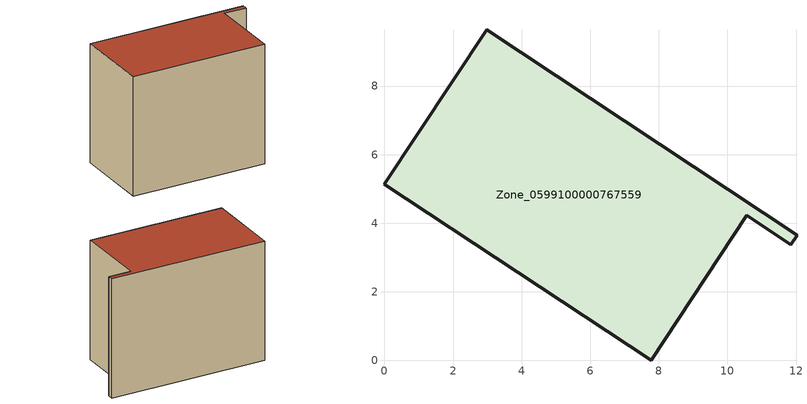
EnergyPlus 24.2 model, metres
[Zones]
Zone_0599100000767559
 floor ground (C_G): 0,5.14 2.98,9.65 12.03,3.66 11.84,3.38 10.56,4.23 7.77,0 z1.65
 wall outside (C_F): 2.98,9.65 0,5.14 7.77,0 10.56,4.23 11.84,3.38 12.03,3.66 2.98,9.65 z1.65:9.8
 roof outside (C_R): 12.03,3.66 2.98,9.65 0,5.14 7.77,0 10.56,4.23 11.84,3.38 z9.8
[BUILDING]
Pand.0599100000767559: North Axis=0; Terrain=City; Loads Convergence Tolerance Value=0.04; Temperature Convergence Tolerance Value=0.4; Solar Distribution=FullExterior; Maximum Number of Warmup Days=25; Minimum Number of Warmup Days=1
[Site:Location]
Rotterdam.The.Hague.AP_ZH_NLD Design_Conditions: Latitude=51.96; Longitude=4.45; Time Zone=1; Elevation=-4.5
[SITE:GROUNDTEMPERATURE:BUILDINGSURFACE]
18, 18, 18, 18, 18, 18, 18, 18, 18, 18, 18, 18
[MATERIAL] Thermal Absorptance=0.9; Solar Absorptance=0.7; Visible Absorptance=0.7
Name | Roughness | Thickness | Conductivity | Density | Specific Heat
G.TI.2006-2014 | MediumSmooth | 0.15 | 0.06 | 540 | 1210
F.TI.2006-2014 | Rough | 0.3 | 0.12 | 1920 | 840
R.TI.2006-2014 | MediumRough | 0.2 | 0.08 | 1500 | 1000
[CONSTRUCTION]
C_G: G.TI.2006-2014
C_F: F.TI.2006-2014
C_R: R.TI.2006-2014
[ZONE]
Zone_0599100000767559: Type=1; Multiplier=1; Ceiling Height=Autocalculate; Volume=Autocalculate; Floor Area=autocalculate; Part of Total Floor Area=Yes
[ZONEINFILTRATION:DESIGNFLOWRATE]
Infil_Zone_0599100000767559: Zone or ZoneList or Space or SpaceList=Zone_0599100000767559; Schedule=AlwaysOn; Design Flow Rate Calculation Method=Flow/Area; Flow Rate per Floor Area=0.0015; Constant Term Coefficient=1; Temperature Term Coefficient=0; Velocity Term Coefficient=0; Velocity Squared Term Coefficient=0
[HVACTEMPLATE:ZONE:IDEALLOADSAIRSYSTEM]
Zone_0599100000767559: Maximum Heating Supply Air Temperature=50; Minimum Cooling Supply Air Temperature=13; Maximum Heating Supply Air Humidity Ratio=0.0156; Minimum Cooling Supply Air Humidity Ratio=0.0077; Heating Limit=NoLimit; Cooling Limit=NoLimit; Dehumidification Control Type=ConstantSensibleHeatRatio; Cooling Sensible Heat Ratio=0.7; Dehumidification Setpoint=60; Humidification Control Type=None; Humidification Setpoint=30; Outdoor Air Method=None; Outdoor Air Flow Rate per Person=0.00944; Outdoor Air Flow Rate per Zone Floor Area=0; Outdoor Air Flow Rate per Zone=0; Demand Controlled Ventilation Type=None; Outdoor Air Economizer Type=NoEconomizer; Heat Recovery Type=None; Sensible Heat Recovery Effectiveness=0.7; Latent Heat Recovery Effectiveness=0.65
[ZONECONTROL:THERMOSTAT]
ThermostatControl_Zone_0599100000767559: Zone or ZoneList=Zone_0599100000767559; Control Type Schedule=DualSetpointControlType; Control 1=Thermostat_Zone_0599100000767559; Temperature Difference Between Cutout And Setpoint=0
[THERMOSTATSETPOINT:DUALSETPOINT]
Thermostat_Zone_0599100000767559: Heating Setpoint Temperature Schedule=HeatingSetpoint_Zone_0599100000767559; Cooling Setpoint Temperature Schedule=CoolingSetpoint_Zone_0599100000767559
[SCHEDULE:COMPACT]
HeatingSetpoint_Zone_0599100000767559: Through: 12/31, For: AllDays, Until: 24:00, 21
CoolingSetpoint_Zone_0599100000767559: Through: 12/31, For: AllDays, Until: 24:00, 24
DualSetpointControlType: Through: 12/31, For: AllDays, Until: 24:00, 4
AlwaysOn: Through: 12/31, For: AllDays, Until: 24:00, 1
